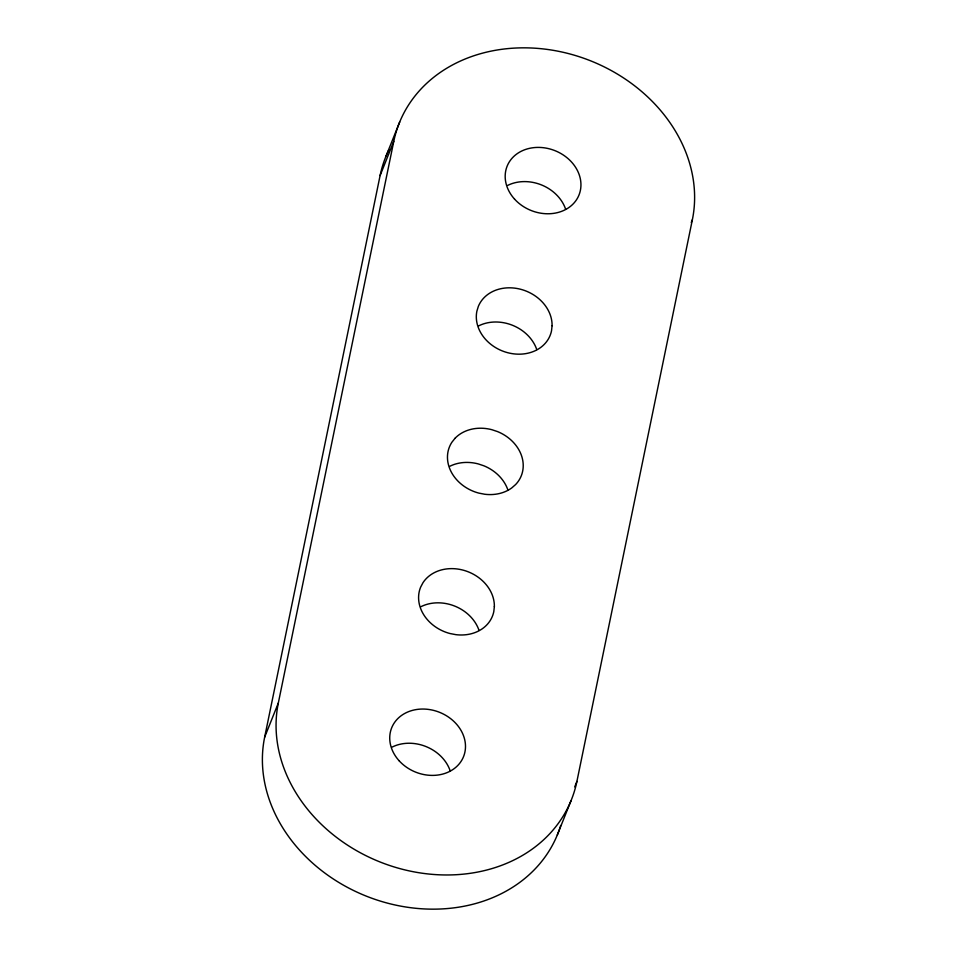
<?xml version="1.0" encoding="UTF-8"?>
<svg xmlns="http://www.w3.org/2000/svg" width="957" height="957" viewBox="0 0 957 957"><rect width="100%" height="100%" fill="white"/><g stroke="black" fill="none" stroke-linecap="round" stroke-linejoin="round"><path stroke-width="1.44" d="M560.718 825.448A154.878 128.848 21.8 0 1 382.022 901.602A154.878 128.848 21.8 0 1 264.646 737.213L380.096 175.574A154.878 128.848 21.8 0 1 388.985 149.627M264.646 737.213L278.32 703.024L393.77 141.373A154.878 128.848 21.8 0 1 569.14 53.759A154.878 128.848 21.8 0 1 692.354 219.787L576.904 781.426L574.714 786.893M386.006 156.218L399.691 122.017M380.096 175.574L393.77 141.373M691.265 222.514L692.354 219.787M557.309 834.983L570.994 800.782M576.904 781.426A154.878 128.848 21.8 0 1 401.545 869.052A154.878 128.848 21.8 0 1 278.32 703.024M478.739 325.835A38.723 32.215 21.8 0 1 536.745 349.52M392.155 747.07A38.723 32.215 21.8 0 1 450.149 770.756M507.605 185.431A38.723 32.215 21.8 0 1 565.599 209.116M421.02 606.654A38.723 32.215 21.8 0 1 479.014 630.352M449.874 466.25A38.723 32.215 21.8 0 1 478.177 463.894L483.943 465.82A38.723 32.215 21.8 0 1 507.88 489.936M494.362 606.535L493.8 611.619A38.723 32.215 21.8 0 1 455.879 634.658L449.957 633.522A38.723 32.215 21.8 0 1 420.625 587.179L422.994 582.693A38.723 32.215 21.8 0 1 465.903 570.97A38.723 32.215 21.8 0 1 494.362 606.535M552.081 325.715L551.531 330.787A38.723 32.215 21.8 0 1 507.688 352.702A38.723 32.215 21.8 0 1 476.873 311.192L478.356 306.348A38.723 32.215 21.8 0 1 520.716 289.289A38.723 32.215 21.8 0 1 552.081 325.715M455.042 438.282L451.86 442.29A38.723 32.215 21.8 0 0 478.823 493.106L484.744 494.255A38.723 32.215 21.8 0 0 511.708 487.962L515.632 484.529A38.723 32.215 21.8 0 0 497.616 431.619L491.85 429.693A38.723 32.215 21.8 0 0 455.042 438.282M514.507 199.056A38.723 32.215 21.8 0 0 578.913 195.216A38.723 32.215 21.8 0 0 535.776 147.474A38.723 32.215 21.8 0 0 514.507 199.056M399.057 760.695A38.723 32.215 21.8 0 0 463.451 756.867A38.723 32.215 21.8 0 0 420.326 709.113A38.723 32.215 21.8 0 0 399.057 760.695"/></g></svg>
